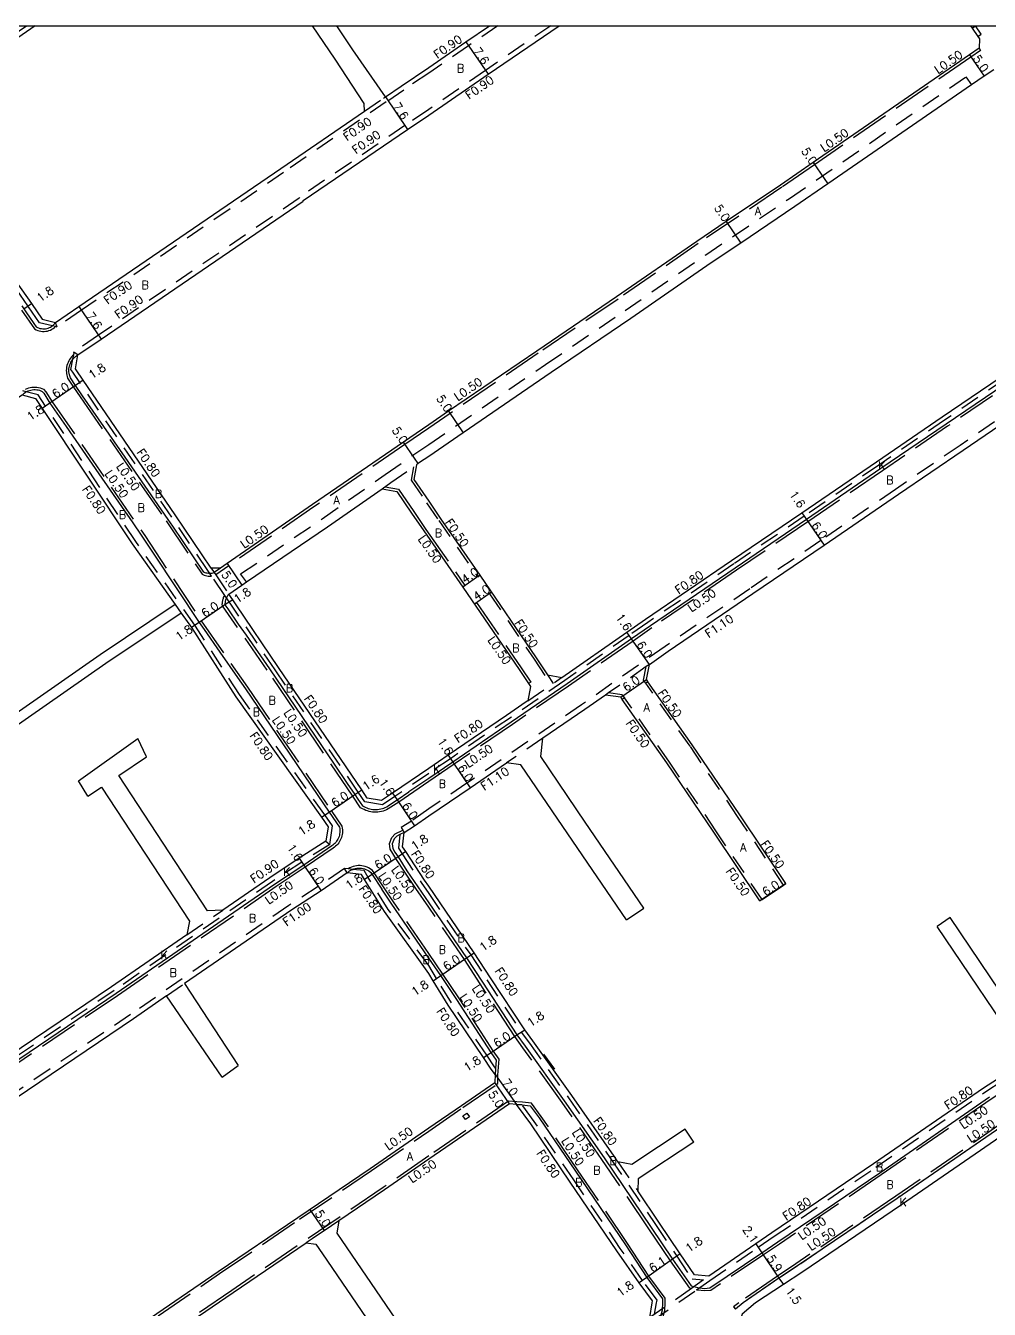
# Model space of a CAD drawing. Header units: metres. Extents: x -9600 to -8800, y -111600 to -110999.
# Drawn here: x -9160.6 to -8974.6, y -111247.6 to -111000 of the extents above; entities that cross this region are included whole.
import ezdxf

# ---------------------------------------------------------------- set-up
doc = ezdxf.new("R2010")
doc.units = ezdxf.units.M
doc.header["$LTSCALE"] = 2.5
doc.linetypes.add('2232000', pattern=[2.5, 1.5, -1])
doc.linetypes.add('22330', pattern=[4, 3, -1])
for name, color, linetype in [('2101000', 177, 'Continuous'), ('2101001', 1, 'Continuous'), ('2102000', 191, 'Continuous'), ('2102001', 191, 'Continuous'), ('2213000', 6, 'Continuous'), ('2227000', 3, 'Continuous'), ('2232000', 4, '2232000'), ('2233000', 62, '22330'), ('2235000', 7, 'Continuous'), ('5107000', 24, '2232000'), ('6165200', 3, 'Continuous'), ('9201100', 215, 'Continuous'), ('9201500', 222, 'Continuous'), ('9202100', 82, 'Continuous'), ('9203500', 155, 'Continuous'), ('999', 7, 'Continuous')]:
    doc.layers.add(name, color=color, linetype=linetype)
doc.styles.add('Dm_Anotation', font='txt.shx', dxfattribs={"bigfont": 'pscdm.shx'})

msp = doc.modelspace()

# ---------------------------------------------------------------- linework, layer by layer
at = {"layer": '2101000'}
for points in [[(-9158.72, -111000), (-9167.8, -111006.27), (-9184.17, -111017.71), (-9182.72, -111019.84), (-9167.61, -111042.14), (-9159.45, -111053.57), (-9157.4, -111056.61), (-9154.77, -111057.23), (-9150.27, -111054.16), (-9111.3, -111027.57), (-9095.19, -111016.52)], [(-8978.25, -111000), (-8977.94, -111000.47), (-8976.86, -111002.06), (-8976.52, -111002.55), (-8976.58, -111004.35), (-8978.46, -111005.64), (-9008.62, -111026.41), (-9014.93, -111030.75), (-9025.39, -111037.8), (-9031.05, -111041.61), (-9046.54, -111052.3), (-9061.94, -111062.77), (-9078.94, -111074.38), (-9082.79, -111077), (-9087.66, -111080.34), (-9105.21, -111092.37), (-9121.66, -111103.74), (-9122.95, -111104.63), (-9124.75, -111104.61), (-9131.7, -111094.36), (-9149.44, -111068.4), (-9150.81, -111066.39), (-9150.96, -111066.16), (-9150.48, -111063.5), (-9145.99, -111060.44), (-9107.02, -111033.85), (-9106.98, -111033.7), (-9086.86, -111020.03), (-9082.79, -111017.25)], [(-9082.79, -111008.04), (-9075.61, -111003.12), (-9071.06, -111000)], [(-9082.79, -111017.25), (-9071.31, -111009.38), (-9057.62, -111000)], [(-9091.13, -111013.74), (-9088.1, -111011.68), (-9082.79, -111008.04)], [(-8973.77, -111008.49), (-8975.62, -111009.76), (-8978.05, -111011.44), (-9005.79, -111030.53), (-9012.13, -111034.9), (-9022.59, -111041.95), (-9028.27, -111045.77), (-9043.78, -111056.47), (-9059.15, -111066.91), (-9076.12, -111078.5), (-9082.79, -111083.06), (-9084.56, -111084.27), (-9084.85, -111084.47)], [(-9057.11, -111125.71), (-9044.56, -111116.96), (-9040.95, -111114.44), (-9024.35, -111103.14), (-9010.79, -111093.94), (-8996.41, -111084.1), (-8983.73, -111075.45), (-8966.92, -111064.04)], [(-9013.89, -111165.46), (-9022.78, -111152.23), (-9031.93, -111138.7), (-9040.49, -111126.54), (-9040.78, -111126.13), (-9040.21, -111123.19), (-9036.55, -111120.64), (-9020.23, -111109.52), (-9006.5, -111100.21), (-8992.12, -111090.37), (-8979.64, -111081.85), (-8962.65, -111070.32)], [(-9211.54, -111165.21), (-9214.28, -111164.65), (-9232.38, -111138.23), (-9240.29, -111126.53), (-9239.82, -111124.8), (-9237.69, -111123.34), (-9220.04, -111111.36), (-9218.41, -111110.25), (-9199.76, -111097.27), (-9190.08, -111090.54), (-9163.96, -111072.92), (-9161.25, -111071.23), (-9158.64, -111071.92), (-9157.37, -111073.81), (-9139.98, -111099.92), (-9131.7, -111111.65)], [(-9084.85, -111084.47), (-9085.15, -111084.69), (-9085.67, -111087.54), (-9082.79, -111091.73), (-9080.44, -111095.15), (-9072.91, -111106.01), (-9062.03, -111121.91), (-9059.86, -111125.18), (-9057.11, -111125.71)], [(-9063.96, -111130.4), (-9067.8, -111133.02), (-9079.05, -111140.71), (-9082.79, -111143.24), (-9089.76, -111148.01), (-9091.87, -111149.46), (-9094.63, -111148.99), (-9095.71, -111147.4), (-9111.75, -111123.79), (-9119.95, -111111.69), (-9120.61, -111110.71), (-9121.35, -111109.63), (-9118.84, -111107.88), (-9117.97, -111107.28), (-9102.29, -111096.67), (-9091.79, -111089.33)], [(-9091.79, -111089.33), (-9088.94, -111089.84), (-9086.08, -111094), (-9083.73, -111097.42), (-9076.21, -111108.28), (-9065.34, -111124.15), (-9063.15, -111127.46), (-9063.68, -111130.21), (-9063.96, -111130.4)], [(-9130.55, -111113.28), (-9128.56, -111116.1), (-9119.97, -111129.44), (-9103.49, -111152.68), (-9102.21, -111154.52), (-9102.61, -111157.29), (-9107.77, -111160.55), (-9113.42, -111164.32), (-9122.54, -111170.59)], [(-9018.87, -111168.81), (-9027.78, -111155.55), (-9036.84, -111142.15), (-9045.44, -111129.93), (-9045.73, -111129.52), (-9048.7, -111129.12), (-9052.68, -111131.9), (-9060.74, -111137.4)], [(-9046.28, -111219.12), (-9047.03, -111218.03), (-9055.15, -111206.33), (-9062.72, -111195.79), (-9064.27, -111193.65), (-9070.87, -111183.61), (-9074.01, -111178.8), (-9082.79, -111165.96), (-9083.59, -111164.77), (-9087.22, -111159.29), (-9087.82, -111158.39), (-9087.52, -111155.61), (-9085.5, -111154.31), (-9082.79, -111152.41), (-9074.8, -111147.01), (-9067.76, -111142.2)], [(-9179.62, -111278.54), (-9153.73, -111261.04), (-9150.3, -111258.68), (-9135.27, -111248.39), (-9123.42, -111240.26), (-9108.05, -111229.84), (-9094.11, -111220.38), (-9082.79, -111212.57), (-9076.46, -111208.23), (-9070.04, -111203.83), (-9069.95, -111203.76), (-9069.93, -111202.36), (-9070.73, -111201.25), (-9072.24, -111199.01), (-9079.05, -111188.88), (-9081.95, -111184.19), (-9082.79, -111182.8), (-9091.3, -111170.87), (-9095.15, -111164.7), (-9095.74, -111163.71), (-9098.52, -111163.4), (-9103.56, -111166.88), (-9109.21, -111170.52), (-9129.88, -111184.74)], [(-9129.47, -111175.35), (-9144.01, -111185.36), (-9166.43, -111200.51), (-9177.2, -111207.75), (-9180.83, -111210.19), (-9183.56, -111209.56), (-9203.45, -111179.98), (-9209.33, -111171.66), (-9209.33, -111168.96), (-9210.89, -111166.31)], [(-9133.36, -111187.13), (-9139.75, -111191.52), (-9162.36, -111206.82)], [(-8967.35, -111199.34), (-8972.15, -111202.58), (-8975.76, -111204.9), (-8996.96, -111219.51), (-9016.55, -111232.83), (-9019.66, -111234.92), (-9028.74, -111241.19), (-9031.53, -111240.95), (-9034.25, -111236.88), (-9038.37, -111230.75), (-9042.46, -111224.74)], [(-9039.67, -111246.31), (-9039.59, -111245.96), (-9042.18, -111242.47), (-9046.48, -111236.26), (-9055.46, -111223.06), (-9063.1, -111211.8), (-9065.82, -111208.04), (-9067.22, -111207.96), (-9082.79, -111218.6), (-9091.3, -111224.51), (-9100.11, -111230.49)], [(-8936.96, -111246.31), (-8940.85, -111241.11), (-8947.88, -111230.65), (-8949.52, -111228.2), (-8951.7, -111224.96), (-8954.29, -111221.12), (-8961.22, -111211.46), (-8962.27, -111209.97), (-8965.09, -111209.28), (-8966.87, -111210.48), (-8970.35, -111212.83), (-8991.56, -111227.44), (-9010.82, -111240.45), (-9014.35, -111242.79), (-9019.71, -111246.31)], [(-9082.79, -111278.24), (-9093.17, -111285.24), (-9098.75, -111289.11), (-9122.74, -111305.74), (-9129.27, -111310.2), (-9150.34, -111324.57), (-9177.21, -111342.93), (-9198.98, -111357.9), (-9201.82, -111359.84), (-9204.58, -111359.37), (-9205.9, -111357.36), (-9215.03, -111344.26), (-9229.62, -111322.72), (-9231.11, -111320.51), (-9230.33, -111318.67), (-9215.57, -111308.09), (-9213.43, -111307.04), (-9209.9, -111305.04), (-9176.81, -111282.68), (-9150.89, -111265.15), (-9147.47, -111262.81), (-9132.45, -111252.52), (-9120.51, -111244.34), (-9106.41, -111234.77)], [(-9040.1, -111249.16), (-9039.67, -111246.31)], [(-9019.71, -111246.31), (-9022.32, -111248.51), (-9023.18, -111251.18)]]:
    msp.add_lwpolyline(points, dxfattribs=at)
at = {"layer": '2101001'}
msp.add_lwpolyline([(-9018.87, -111168.81), (-9018.46, -111168.53), (-9014.31, -111165.74), (-9013.89, -111165.46)], dxfattribs=at)
at = {"layer": '2102000'}
for points in [[(-9095.19, -111016.52), (-9095.23, -111015.04), (-9100.86, -111006.46), (-9105.2, -111000)], [(-9091.13, -111013.74), (-9097.4, -111004.63), (-9100.51, -111000)], [(-9131.7, -111111.65), (-9146.16, -111121.34), (-9169.27, -111137.4), (-9194.98, -111155.1), (-9198.26, -111155.65), (-9211.54, -111165.21)], [(-9130.55, -111113.28), (-9145.06, -111123.01), (-9168.17, -111139.07), (-9194.44, -111156.82), (-9197.67, -111157.21), (-9210.89, -111166.31)], [(-9150.34, -111145.63), (-9138.88, -111137.45)], [(-9041.29, -111170.2), (-9052.61, -111153.63), (-9061.17, -111140.97), (-9060.74, -111137.4)], [(-9122.54, -111170.59), (-9125.49, -111170.71), (-9142.59, -111144.62), (-9137.24, -111141.04)], [(-9044.6, -111172.46), (-9055.94, -111155.85), (-9065.04, -111142.54), (-9067.76, -111142.2)], [(-9148.56, -111148.62), (-9145.91, -111146.85), (-9128.95, -111172.73), (-9129.47, -111175.35)], [(-8964.87, -111197.66), (-8982.18, -111172.03)], [(-8967.35, -111199.34), (-8984.67, -111173.71)], [(-9129.88, -111184.74), (-9119.56, -111200.55)], [(-9122.62, -111202.77), (-9133.36, -111187.13)], [(-9033.27, -111212.82), (-9043.58, -111219.64), (-9046.28, -111219.12)], [(-9031.62, -111215.32), (-9042.36, -111222.43), (-9042.46, -111224.74)], [(-9100.11, -111230.49), (-9100.54, -111232.88), (-9099.57, -111234.3), (-9090.18, -111248.06), (-9086.58, -111253.34), (-9082.79, -111258.88)], [(-9106.41, -111234.77), (-9104.54, -111235.01), (-9103.29, -111236.84), (-9093.9, -111250.6), (-9090.29, -111255.88), (-9082.79, -111266.84)]]:
    msp.add_lwpolyline(points, dxfattribs=at)
at = {"layer": '2102001'}
for points in [[(-9137.24, -111141.04), (-9138.88, -111137.45)], [(-9148.56, -111148.62), (-9150.34, -111145.63)], [(-9044.6, -111172.46), (-9041.29, -111170.2)], [(-8982.18, -111172.03), (-8984.67, -111173.71)], [(-9122.62, -111202.77), (-9119.56, -111200.55)], [(-9031.62, -111215.32), (-9033.27, -111212.82)]]:
    msp.add_lwpolyline(points, dxfattribs=at)
at = {"layer": '2213000'}
for points in [[(-8946.22, -111047), (-8945.51, -111048.11), (-8945.34, -111048.5), (-8945.15, -111049), (-8945.07, -111049.71), (-8945.06, -111050.34), (-8945.19, -111050.81), (-8947.74, -111052.69), (-8965.99, -111065.33), (-8982.96, -111076.86), (-8995.53, -111085.43), (-9009.89, -111095.26), (-9023.68, -111104.61), (-9040, -111115.73), (-9043.64, -111118.27), (-9056.08, -111126.95), (-9066.89, -111134.34), (-9078.16, -111142.04), (-9082.79, -111145.17), (-9086.62, -111147.76)], [(-9161.31, -111054.05), (-9160.93, -111054.59), (-9160.53, -111055.16)], [(-9158.97, -111057.42), (-9158.52, -111058.06), (-9158.29, -111058.19), (-9158.05, -111058.3), (-9157.79, -111058.38), (-9157.53, -111058.43), (-9157.27, -111058.46), (-9157, -111058.47), (-9156.74, -111058.45), (-9156.48, -111058.4), (-9156.22, -111058.33), (-9155.97, -111058.24), (-9155.73, -111058.12), (-9155.51, -111057.98), (-9155.4, -111057.9), (-9155.3, -111057.82), (-9155.1, -111057.64), (-9154.93, -111057.44), (-9154.77, -111057.23)], [(-9151.92, -111067.95), (-9152.12, -111067.31), (-9152.17, -111067.04), (-9152.2, -111066.76), (-9152.21, -111066.48), (-9152.2, -111066.21), (-9152.16, -111065.93), (-9152.1, -111065.66), (-9152.02, -111065.4), (-9151.93, -111065.14), (-9151.81, -111064.89), (-9151.67, -111064.65), (-9151.51, -111064.42), (-9151.45, -111064.35), (-9151.33, -111064.21), (-9151.14, -111064.01), (-9150.94, -111063.82), (-9150.72, -111063.65), (-9150.48, -111063.5)], [(-9161.25, -111071.23), (-9161.04, -111071.04), (-9160.82, -111070.86), (-9160.59, -111070.7), (-9160.44, -111070.62), (-9160.34, -111070.57), (-9160.09, -111070.45), (-9159.82, -111070.35), (-9159.55, -111070.28), (-9159.27, -111070.23), (-9158.99, -111070.2), (-9158.71, -111070.2), (-9158.43, -111070.22), (-9158.15, -111070.26), (-9157.87, -111070.33), (-9157.6, -111070.42), (-9157.34, -111070.53), (-9157.08, -111070.88), (-9155.88, -111072.8), (-9152.76, -111077.3)], [(-9141.36, -111083.24), (-9149.59, -111071.37)], [(-9146.42, -111086.46), (-9139.9, -111095.86)], [(-9122.95, -111104.63), (-9124.16, -111105.48), (-9124.41, -111105.6), (-9124.63, -111105.65), (-9124.85, -111105.67), (-9125, -111105.67), (-9125.07, -111105.67), (-9125.29, -111105.66), (-9125.51, -111105.62), (-9125.73, -111105.57), (-9125.94, -111105.5), (-9126.15, -111105.4), (-9132.15, -111096.55)], [(-9138.26, -111098.24), (-9137.99, -111098.63), (-9135.81, -111101.91)], [(-9121.35, -111109.63), (-9121.44, -111109.73), (-9121.53, -111109.85), (-9121.61, -111109.96), (-9121.69, -111110.08), (-9121.76, -111110.21), (-9121.83, -111110.33), (-9121.88, -111110.47), (-9121.94, -111110.6), (-9121.98, -111110.73), (-9122.02, -111110.87), (-9122.05, -111111.01), (-9122.07, -111111.15), (-9122.09, -111111.29), (-9122.1, -111111.44), (-9122.11, -111111.58), (-9122.1, -111111.72), (-9121.57, -111112.49)], [(-9126.11, -111116.46), (-9123.09, -111120.8)], [(-9119.53, -111115.41), (-9118.02, -111117.58)], [(-9119.67, -111125.7), (-9118.16, -111127.87), (-9110.94, -111138.51)], [(-9101.04, -111142.4), (-9098.49, -111146.15)], [(-9104.19, -111148.45), (-9102, -111151.67), (-9100, -111154.6), (-9099.96, -111154.86), (-9099.93, -111155.12), (-9099.92, -111155.38), (-9099.93, -111155.63), (-9099.97, -111155.89), (-9100.02, -111156.15), (-9100.09, -111156.39), (-9100.18, -111156.64), (-9100.29, -111156.87), (-9100.42, -111157.1), (-9100.56, -111157.31), (-9100.72, -111157.52), (-9100.89, -111157.71), (-9101.08, -111157.89), (-9101.29, -111158.05), (-9101.5, -111158.19), (-9106.88, -111161.88), (-9112.52, -111165.64), (-9143.11, -111186.68), (-9165.54, -111201.84)], [(-9096.43, -111149.19), (-9095.57, -111150.45), (-9095.31, -111150.61), (-9095.03, -111150.75), (-9094.75, -111150.87), (-9094.46, -111150.97), (-9094.16, -111151.05), (-9093.86, -111151.12), (-9093.56, -111151.16), (-9093.25, -111151.18), (-9092.94, -111151.18), (-9092.64, -111151.17), (-9092.33, -111151.13), (-9092.03, -111151.07), (-9091.73, -111150.99), (-9091.44, -111150.89), (-9091.16, -111150.77), (-9090.88, -111150.64), (-9090.55, -111150.41)], [(-9087.52, -111155.61), (-9088.37, -111156.02), (-9088.93, -111156.29), (-9089.44, -111156.83), (-9089.82, -111157.79), (-9089.72, -111158.72), (-9089.29, -111159.43)], [(-9098.52, -111163.4), (-9098.29, -111163.21), (-9098.05, -111163.03), (-9097.79, -111162.88), (-9097.52, -111162.75), (-9097.44, -111162.72), (-9097.24, -111162.64), (-9096.95, -111162.56), (-9096.65, -111162.51), (-9096.35, -111162.48), (-9096.05, -111162.48), (-9095.75, -111162.51), (-9095.46, -111162.56), (-9095.17, -111162.64), (-9094.89, -111162.74), (-9094.62, -111162.87), (-9094.36, -111163.02), (-9093.97, -111163.33), (-9093.67, -111163.68)], [(-9086.98, -111162.99), (-9084.86, -111166.1), (-9082.79, -111169.15), (-9075.5, -111179.81), (-9072.43, -111184.5), (-9065.76, -111194.66), (-9064.19, -111196.83), (-9056.62, -111207.37), (-9048.96, -111218.38), (-9039.86, -111231.76), (-9035.72, -111237.92), (-9032.12, -111243.04), (-9030.84, -111243.38), (-9029.55, -111243.53), (-9028.55, -111243.42), (-9018.49, -111236.66), (-9015.39, -111234.57), (-8995.74, -111221.22), (-8974.56, -111206.62)], [(-9069.93, -111202.36), (-9069.83, -111201.13), (-9069.71, -111199.49), (-9070.74, -111198.01), (-9077.37, -111187.79), (-9080.46, -111183.18), (-9082.79, -111179.83), (-9090, -111169.23), (-9091.82, -111166.56)], [(-9065.82, -111208.04), (-9064.76, -111208.15), (-9063.2, -111208.31), (-9061.46, -111210.65), (-9054.47, -111220.95), (-9044.82, -111235.14), (-9040.71, -111241.43), (-9037.66, -111245.57), (-9037.68, -111246.31), (-9037.72, -111247.74), (-9038.15, -111249.19), (-9038.91, -111250.38), (-9044.72, -111254.42), (-9062.25, -111266.6), (-9080.22, -111279.01), (-9082.79, -111280.79), (-9084.87, -111282.19)], [(-8962.27, -111209.97), (-8963.33, -111209.04), (-8963.89, -111208.63), (-8964.46, -111208.21), (-8965.06, -111207.88), (-8965.56, -111207.78), (-8966.15, -111208.19), (-8967.71, -111209.24), (-8971.2, -111211.59), (-8992.37, -111226.18), (-9011.65, -111239.21), (-9015.2, -111241.56), (-9022.09, -111246.31), (-9023.6, -111247.57)]]:
    msp.add_lwpolyline(points, dxfattribs=at)
at = {"layer": '2227000'}
for points in [[(-9160.53, -111055.16), (-9158.97, -111057.42)], [(-9149.59, -111071.37), (-9150.93, -111069.41), (-9151.92, -111067.95)], [(-9152.76, -111077.3), (-9146.42, -111086.46)], [(-9132.15, -111096.55), (-9133.05, -111095.23), (-9141.36, -111083.24)], [(-9139.9, -111095.86), (-9138.26, -111098.24)], [(-9135.81, -111101.91), (-9127.07, -111115.09), (-9126.11, -111116.46)], [(-9121.57, -111112.49), (-9119.53, -111115.41)], [(-9118.02, -111117.58), (-9113.52, -111124.02), (-9101.04, -111142.4)], [(-9123.09, -111120.8), (-9119.67, -111125.7)], [(-9110.94, -111138.51), (-9104.19, -111148.45)], [(-9098.49, -111146.15), (-9097.04, -111148.29), (-9096.43, -111149.19)], [(-9090.55, -111150.41), (-9088.86, -111149.34), (-9086.62, -111147.76)], [(-9089.29, -111159.43), (-9088.71, -111160.3), (-9086.98, -111162.99)], [(-9093.67, -111163.68), (-9091.82, -111166.56)]]:
    msp.add_lwpolyline(points, dxfattribs=at)
at = {"layer": '2232000'}
for points in [[(-9082.79, -111009.13), (-9087.6, -111012.42), (-9090.98, -111014.72), (-9110.79, -111028.31), (-9149.77, -111054.9), (-9154.48, -111058.12), (-9154.8, -111058.04), (-9155.4, -111057.9), (-9157.89, -111057.32), (-9160.11, -111054.02), (-9168.27, -111042.59), (-9183.39, -111020.29), (-9184.61, -111018.48), (-9184.58, -111018.4), (-9184.52, -111018.25), (-9184.44, -111018.11), (-9184.36, -111017.97), (-9184.27, -111017.83), (-9184.17, -111017.71), (-9184.47, -111017.28), (-9184.71, -111016.93), (-9168.34, -111005.49), (-9160.39, -111000)], [(-9069.47, -111000), (-9075.1, -111003.86), (-9082.79, -111009.13)], [(-9059.21, -111000), (-9071.82, -111008.64), (-9082.79, -111016.16)], [(-8976.86, -111002.06), (-8976.2, -111001.61), (-8977.29, -111000)], [(-9095.19, -111016.52), (-9091.49, -111013.98), (-9091.13, -111013.74)], [(-9082.79, -111016.16), (-9087.37, -111019.28), (-9107.74, -111033.14), (-9107.79, -111033.28), (-9146.5, -111059.7), (-9151.3, -111062.97)], [(-9154.48, -111058.12), (-9154.77, -111057.23)], [(-8966.47, -111064.7), (-8983.28, -111076.11), (-8995.96, -111084.76), (-9010.34, -111094.6), (-9023.9, -111103.8), (-9040.5, -111115.1), (-9044.1, -111117.61), (-9056.52, -111126.28), (-9078.6, -111141.38), (-9082.79, -111144.21), (-9089.31, -111148.67), (-9091.68, -111150.3), (-9095.1, -111149.72), (-9096.37, -111147.85), (-9112.41, -111124.24), (-9120.61, -111112.14), (-9121.83, -111110.33), (-9122.01, -111110.08), (-9122.15, -111109.88), (-9124.67, -111106.15), (-9125, -111105.67), (-9125.41, -111105.06), (-9132.37, -111094.81), (-9150.1, -111068.85), (-9151.47, -111066.84), (-9151.81, -111066.34), (-9151.45, -111064.35), (-9151.29, -111063.47), (-9151.21, -111063.03)], [(-9150.48, -111063.5), (-9151.21, -111063.03), (-9151.3, -111062.97)], [(-9101.89, -111157.9), (-9101.38, -111154.32), (-9102.83, -111152.22), (-9119.3, -111128.99), (-9127.9, -111115.65), (-9139.32, -111099.47), (-9156.7, -111073.37), (-9158.14, -111071.23), (-9160.44, -111070.62), (-9161.1, -111070.44)], [(-8963.27, -111069.41), (-8980.25, -111080.94), (-8992.74, -111089.46), (-9007.12, -111099.3), (-9020.84, -111108.61), (-9037.18, -111119.73), (-9053.31, -111130.99), (-9075.41, -111146.1), (-9082.79, -111151.07), (-9086.12, -111153.4), (-9088.09, -111154.67), (-9087.79, -111155.19), (-9087.52, -111155.61), (-9088.37, -111156.02), (-9088.64, -111158.6), (-9087.89, -111159.73), (-9084.26, -111165.22), (-9082.79, -111167.38), (-9074.68, -111179.23), (-9071.54, -111184.04), (-9064.93, -111194.11), (-9063.36, -111196.26), (-9055.8, -111206.8), (-9047.69, -111218.48), (-9039.04, -111231.2), (-9034.91, -111237.33), (-9031.97, -111241.72), (-9029.74, -111241.91)], [(-9085.73, -111085.09), (-9086.2, -111087.65), (-9083.2, -111092.02), (-9080.85, -111095.44), (-9073.33, -111106.29), (-9072.91, -111106.01)], [(-9124.75, -111104.61), (-9124.16, -111105.48), (-9123.88, -111105.89), (-9121.35, -111109.63)], [(-9070.67, -111109.28), (-9071.08, -111109.57), (-9062.44, -111122.19), (-9059.17, -111127.12)], [(-9131.7, -111111.65), (-9130.55, -111113.28)], [(-9040.21, -111123.19), (-9040.8, -111123.6), (-9048.1, -111128.7), (-9048.7, -111129.12)], [(-9041.19, -111126.42), (-9041.31, -111126.25), (-9040.8, -111123.6)], [(-9063.68, -111130.21), (-9057.14, -111125.74)], [(-9059.86, -111125.18), (-9058.75, -111126.84)], [(-9013.89, -111165.46), (-9014.31, -111165.74), (-9023.19, -111152.51), (-9032.35, -111138.98), (-9040.9, -111126.83)], [(-9045.32, -111129.23), (-9045.45, -111129.05), (-9048.1, -111128.7)], [(-9018.87, -111168.81), (-9018.46, -111168.53), (-9027.36, -111155.27), (-9036.43, -111141.87), (-9045.03, -111129.64)], [(-9060.74, -111137.4), (-9067.76, -111142.2)], [(-9102.61, -111157.29), (-9101.89, -111157.9), (-9107.27, -111161.3), (-9112.91, -111165.06), (-9143.5, -111186.1), (-9165.93, -111201.26), (-9176.7, -111208.5), (-9180.11, -111210.79), (-9186.89, -111215.35), (-9187.32, -111215.65)], [(-9069.93, -111202.36), (-9069.83, -111201.13), (-9070.08, -111200.79), (-9071.57, -111198.56), (-9078.38, -111188.45), (-9081.27, -111183.78), (-9082.79, -111181.25), (-9090.63, -111170.43), (-9094.47, -111164.28), (-9095.25, -111162.96), (-9097.44, -111162.72), (-9098.33, -111162.62), (-9099.03, -111162.54), (-9104.11, -111166.05), (-9109.77, -111169.69), (-9140.31, -111190.7), (-9162.93, -111205.99)], [(-9098.52, -111163.4), (-9099.03, -111162.54)], [(-9129.47, -111175.35), (-9122.54, -111170.59)], [(-9133.36, -111187.13), (-9129.88, -111184.74)], [(-9028.52, -111242.01), (-9019.22, -111235.58), (-9016.1, -111233.49), (-8996.51, -111220.17), (-8975.31, -111205.56), (-8971.71, -111203.25)], [(-9039.19, -111248.52), (-9038.85, -111246.31), (-9038.73, -111245.78), (-9041.53, -111242.01), (-9045.82, -111235.81), (-9054.79, -111222.61), (-9062.45, -111211.34), (-9064.76, -111208.15), (-9065.82, -111208.04)], [(-9046.28, -111219.12), (-9042.46, -111224.74)], [(-9029.74, -111241.91), (-9032.11, -111243.56), (-9040.1, -111249.16)], [(-9039.64, -111249.81), (-9031.12, -111243.83), (-9028.52, -111242.01)]]:
    msp.add_lwpolyline(points, dxfattribs=at)
at = {"layer": '2232000', "flags": 128}
msp.add_lwpolyline([(-9057.14, -111125.74), (-9057.11, -111125.71)], dxfattribs=at)
at = {"layer": '2233000'}
for points in [[(-8976.58, -111004.35), (-8976.3, -111004.76), (-8978.18, -111006.06), (-9008.34, -111026.82), (-9014.65, -111031.17), (-9030.77, -111042.03), (-9046.26, -111052.72), (-9061.66, -111063.18), (-9078.66, -111074.79), (-9082.79, -111077.61), (-9087.38, -111080.75), (-9104.92, -111092.78), (-9121.37, -111104.15), (-9123.88, -111105.89)], [(-9161.34, -111054.88), (-9158.87, -111058.45), (-9158.51, -111058.64), (-9158.22, -111058.76), (-9157.92, -111058.86), (-9157.62, -111058.93), (-9157.3, -111058.96), (-9156.99, -111058.97), (-9156.68, -111058.95), (-9156.37, -111058.89), (-9156.07, -111058.81), (-9155.77, -111058.7), (-9155.49, -111058.56), (-9155.23, -111058.39), (-9154.98, -111058.2), (-9154.8, -111058.04)], [(-9151.29, -111063.47), (-9151.49, -111063.65), (-9151.71, -111063.87), (-9151.91, -111064.12), (-9152.09, -111064.38), (-9152.25, -111064.65), (-9152.38, -111064.94), (-9152.5, -111065.24), (-9152.59, -111065.54), (-9152.65, -111065.85), (-9152.69, -111066.16), (-9152.71, -111066.48), (-9152.7, -111066.8), (-9152.67, -111067.11), (-9152.5, -111068), (-9151.34, -111069.69), (-9150.04, -111071.6), (-9133.46, -111095.51), (-9126.48, -111105.8), (-9126.13, -111105.96), (-9125.87, -111106.05), (-9125.61, -111106.11), (-9125.35, -111106.16), (-9125.08, -111106.17), (-9124.82, -111106.17), (-9124.67, -111106.15)], [(-8965.7, -111065.75), (-8982.68, -111077.27), (-8995.25, -111085.85), (-9009.61, -111095.68), (-9023.4, -111105.03), (-9039.72, -111116.14), (-9043.35, -111118.68), (-9055.8, -111127.36), (-9066.6, -111134.75), (-9077.87, -111142.45), (-9082.79, -111145.77), (-9088.56, -111149.74), (-9090.63, -111151.07), (-9090.95, -111151.23), (-9091.27, -111151.36), (-9091.59, -111151.47), (-9091.92, -111151.56), (-9092.25, -111151.62), (-9092.59, -111151.66), (-9092.93, -111151.68), (-9093.27, -111151.68), (-9093.61, -111151.66), (-9093.95, -111151.61), (-9094.28, -111151.54), (-9094.61, -111151.45), (-9094.93, -111151.34), (-9095.24, -111151.2), (-9095.55, -111151.05), (-9095.92, -111150.82), (-9097.45, -111148.58), (-9113.93, -111124.3), (-9122.6, -111111.88), (-9122.61, -111111.58), (-9122.6, -111111.41), (-9122.59, -111111.24), (-9122.57, -111111.08), (-9122.54, -111110.91), (-9122.5, -111110.75), (-9122.46, -111110.59), (-9122.41, -111110.43), (-9122.35, -111110.27), (-9122.28, -111110.12), (-9122.2, -111109.97), (-9122.15, -111109.88)], [(-9160.57, -111070.12), (-9160.28, -111069.99), (-9159.97, -111069.88), (-9159.66, -111069.79), (-9159.34, -111069.73), (-9159.02, -111069.7), (-9158.69, -111069.7), (-9158.37, -111069.72), (-9158.05, -111069.77), (-9157.73, -111069.85), (-9157.43, -111069.95), (-9157.13, -111070.08), (-9156.67, -111070.6), (-9155.43, -111072.56), (-9137.58, -111098.35), (-9126.66, -111114.81), (-9117.75, -111127.59), (-9101.59, -111151.38), (-9099.53, -111154.41), (-9099.46, -111154.79), (-9099.43, -111155.08), (-9099.42, -111155.38), (-9099.44, -111155.68), (-9099.47, -111155.97), (-9099.53, -111156.26), (-9099.62, -111156.55), (-9099.72, -111156.83), (-9099.84, -111157.1), (-9099.99, -111157.36), (-9100.15, -111157.61), (-9100.34, -111157.84), (-9100.54, -111158.06), (-9100.75, -111158.26), (-9100.99, -111158.45), (-9101.22, -111158.61), (-9106.62, -111162.31), (-9112.24, -111166.05), (-9142.83, -111187.09), (-9165.26, -111202.26)], [(-9091.21, -111088.92), (-9088.64, -111089.39), (-9085.67, -111093.72), (-9083.32, -111097.14), (-9075.8, -111107.99), (-9076.21, -111108.28)], [(-9073.97, -111111.54), (-9073.56, -111111.26), (-9064.93, -111123.87), (-9063.1, -111126.63), (-9063.51, -111126.9)], [(-8881, -111141.24), (-8880.87, -111141.5), (-8880.79, -111142.14), (-8880.8, -111142.75), (-8881.04, -111143.45), (-8885.19, -111146.28), (-8889.27, -111149.06), (-8905.15, -111159.98), (-8922.42, -111171.67), (-8937.42, -111181.94), (-8958.58, -111196.56), (-8970.71, -111204.75), (-8974.28, -111207.04), (-8995.46, -111221.63), (-9015.11, -111234.99), (-9018.21, -111237.08), (-9028.38, -111243.91), (-9029.55, -111244.03), (-9030.94, -111243.88), (-9031.12, -111243.83)], [(-9032.11, -111243.56), (-9032.42, -111243.48), (-9036.13, -111238.2), (-9040.28, -111232.04), (-9049.37, -111218.67), (-9057.03, -111207.66), (-9064.6, -111197.12), (-9066.18, -111194.94), (-9072.85, -111184.78), (-9075.91, -111180.09), (-9082.79, -111170.04), (-9085.28, -111166.38), (-9087.4, -111163.26), (-9089.11, -111160.6), (-9089.72, -111159.67), (-9090.21, -111158.85), (-9090.33, -111157.73), (-9089.87, -111156.55), (-9089.23, -111155.88), (-9087.79, -111155.19)], [(-9134.99, -111248.8), (-9123.13, -111240.68), (-9107.71, -111230.21), (-9093.83, -111220.79), (-9082.79, -111213.18), (-9076.18, -111208.64), (-9069.76, -111204.24), (-9069.45, -111204.03), (-9069.43, -111202.4), (-9069.2, -111199.34), (-9070.33, -111197.73), (-9076.96, -111187.51), (-9080.05, -111182.9), (-9082.79, -111178.95), (-9089.58, -111168.95), (-9091.4, -111166.29), (-9093.29, -111163.36), (-9093.62, -111162.96), (-9094.08, -111162.6), (-9094.38, -111162.43), (-9094.69, -111162.28), (-9095.02, -111162.16), (-9095.35, -111162.07), (-9095.69, -111162.01), (-9096.03, -111161.98), (-9096.38, -111161.98), (-9096.72, -111162.01), (-9097.06, -111162.08), (-9097.39, -111162.17), (-9097.71, -111162.29), (-9098.03, -111162.44), (-9098.32, -111162.61), (-9098.33, -111162.62)], [(-9037.18, -111246.31), (-9037.16, -111245.41), (-9040.3, -111241.15), (-9044.41, -111234.86), (-9054.06, -111220.67), (-9061.06, -111210.36), (-9062.93, -111207.84), (-9064.7, -111207.65), (-9065.77, -111207.54), (-9067.36, -111207.45), (-9082.79, -111217.99), (-9091.59, -111224.1), (-9120.8, -111243.92), (-9132.73, -111252.1), (-9147.75, -111262.4), (-9151.17, -111264.74), (-9177.09, -111282.27), (-9210.16, -111304.61), (-9213.67, -111306.6), (-9215.83, -111307.66), (-9230.74, -111318.35), (-9231.82, -111320.9)], [(-8965.56, -111207.78), (-8965.84, -111207.37), (-8971.48, -111211.18), (-8992.65, -111225.77), (-9011.93, -111238.79), (-9015.48, -111241.15), (-9022.97, -111246.31)], [(-9100.11, -111230.49), (-9101.52, -111231.45), (-9105.25, -111233.97), (-9106.41, -111234.77)], [(-9082.79, -111281.39), (-9079.93, -111279.42), (-9061.96, -111267.01), (-9044.43, -111254.83), (-9038.54, -111250.74), (-9037.69, -111249.4), (-9037.23, -111247.82), (-9037.18, -111246.31)], [(-9022.97, -111246.31), (-9023.99, -111247.09), (-9023.6, -111247.57)]]:
    msp.add_lwpolyline(points, dxfattribs=at)
at = {"layer": '2235000'}
for points in [[(-9041.19, -111126.42), (-9040.78, -111126.13), (-9040.49, -111126.54), (-9040.9, -111126.83)], [(-9045.73, -111129.52), (-9045.32, -111129.23), (-9045.03, -111129.64), (-9045.44, -111129.93)], [(-9076.19, -111210.23), (-9075.45, -111209.72), (-9074.94, -111210.46), (-9075.68, -111210.97)]]:
    msp.add_lwpolyline(points, close=True, dxfattribs=at)
at = {"layer": '5107000'}
for points in [[(-9117.97, -111107.28), (-9119.08, -111105.74), (-9103.35, -111095.1), (-9091.17, -111086.57), (-9085.93, -111082.91), (-9085.64, -111082.71), (-9082.79, -111080.76), (-9060.22, -111065.34), (-9044.86, -111054.91), (-9029.34, -111044.2), (-9013.2, -111033.33), (-8979.13, -111009.87), (-8978.05, -111011.44)], [(-9090.08, -111088.13), (-9085.15, -111084.69)], [(-9091.79, -111089.33), (-9090.08, -111088.13)], [(-8870.76, -111143.03), (-8877.91, -111147.97), (-8882.1, -111150.83), (-8886.15, -111153.59), (-8902.08, -111164.55), (-8919.35, -111176.23), (-8934.5, -111186.6), (-8955.56, -111201.03), (-8956.86, -111201.92), (-8958.57, -111203.07), (-8965.56, -111207.78), (-8966.15, -111208.19), (-8967.71, -111209.24), (-8971.2, -111211.59), (-8992.37, -111226.18), (-9011.65, -111239.21), (-9015.2, -111241.56), (-9022.09, -111246.31), (-9023.6, -111247.57)]]:
    msp.add_lwpolyline(points, dxfattribs=at)
at = {"layer": '6165200'}
msp.add_lwpolyline([(-9060.63, -111198.37), (-9058.5, -111201.27)], dxfattribs=at)
at = {"layer": '9201100'}
for points in [[(-8977.94, -111000.47), (-8977.25, -111000)], [(-9075.61, -111003.12), (-9071.31, -111009.38)], [(-8978.46, -111005.64), (-8975.62, -111009.76)], [(-9091.13, -111013.74), (-9086.86, -111020.03)], [(-9008.62, -111026.41), (-9005.79, -111030.53)], [(-9025.39, -111037.8), (-9022.59, -111041.95)], [(-9160.93, -111054.59), (-9159.45, -111053.57)], [(-9150.27, -111054.16), (-9145.99, -111060.44)], [(-9150.93, -111069.41), (-9155.88, -111072.8)], [(-9149.44, -111068.4), (-9150.93, -111069.41)], [(-9155.88, -111072.8), (-9157.37, -111073.81)], [(-9078.94, -111074.38), (-9076.12, -111078.5)], [(-9084.85, -111084.47), (-9087.66, -111080.34)], [(-9010.79, -111093.94), (-9009.89, -111095.26)], [(-9009.89, -111095.26), (-9006.5, -111100.21)], [(-9121.66, -111103.74), (-9118.84, -111107.88)], [(-9122.1, -111111.72), (-9127.07, -111115.09)], [(-9120.61, -111110.71), (-9122.1, -111111.72)], [(-9127.07, -111115.09), (-9128.56, -111116.1)], [(-9043.64, -111118.27), (-9044.56, -111116.96)], [(-9040.21, -111123.19), (-9043.64, -111118.27)], [(-9045.73, -111129.52), (-9040.78, -111126.13)], [(-9079.05, -111140.71), (-9078.16, -111142.04)], [(-9078.16, -111142.04), (-9074.8, -111147.01)], [(-9097.04, -111148.29), (-9095.71, -111147.4)], [(-9102, -111151.67), (-9097.04, -111148.29)], [(-9089.76, -111148.01), (-9088.86, -111149.34)], [(-9088.86, -111149.34), (-9085.5, -111154.31)], [(-9103.49, -111152.68), (-9102, -111151.67)], [(-9087.22, -111159.29), (-9088.71, -111160.3)], [(-9107.77, -111160.55), (-9106.88, -111161.88)], [(-9106.88, -111161.88), (-9103.56, -111166.88)], [(-9088.71, -111160.3), (-9093.67, -111163.68)], [(-9093.67, -111163.68), (-9095.15, -111164.7)], [(-9013.89, -111165.46), (-9018.87, -111168.81)], [(-9075.5, -111179.81), (-9074.01, -111178.8)], [(-9080.46, -111183.18), (-9075.5, -111179.81)], [(-9081.95, -111184.19), (-9080.46, -111183.18)], [(-9065.76, -111194.66), (-9064.27, -111193.65)], [(-9070.74, -111198.01), (-9065.76, -111194.66)], [(-9072.24, -111199.01), (-9070.74, -111198.01)], [(-9067.22, -111207.96), (-9070.04, -111203.83)], [(-9069.93, -111202.36), (-9065.82, -111208.04)], [(-9019.66, -111234.92), (-9018.49, -111236.66)], [(-9035.72, -111237.92), (-9040.71, -111241.43)], [(-9034.25, -111236.88), (-9035.72, -111237.92)], [(-9018.49, -111236.66), (-9015.2, -111241.56)], [(-9040.71, -111241.43), (-9042.18, -111242.47)], [(-9015.2, -111241.56), (-9014.35, -111242.79)]]:
    msp.add_lwpolyline(points, dxfattribs=at)
at = {"layer": '9201100', "flags": 128}
for points in [[(-9072.91, -111106.01), (-9076.21, -111108.27)], [(-9070.67, -111109.28), (-9073.97, -111111.54)], [(-9102.89, -111232.38), (-9105.7, -111228.24)]]:
    msp.add_lwpolyline(points, dxfattribs=at)
at = {"layer": '999'}
msp.add_lwpolyline([(-9600, -111000), (-8800, -111000), (-8800, -111600), (-9600, -111600)], close=True, dxfattribs=at)

# ---------------------------------------------------------------- texts
at = {"layer": '9201500', "style": 'Dm_Anotation'}
for s, rotation, p in [('7.6', 304.4303, (-9074.28, -111004.87)), ('5.0', 304.5459, (-8977.87, -111006.33)), ('7.6', 304.213, (-9089.81, -111015.5)), ('5.0', 304.5463, (-9010.98, -111024.18)), ('5.0', 304.5463, (-9027.79, -111035.15)), ('1.8', 34.7088, (-9157.76, -111053.37)), ('7.6', 304.3071, (-9148.95, -111055.92)), ('1.8', 34.3382, (-9147.75, -111068.21)), ('6.0', 34.3394, (-9154.78, -111071.92)), ('5.0', 304.3359, (-9081.39, -111071.89)), ('1.8', 34.3385, (-9159.64, -111076.28)), ('5.0', 304.2982, (-9089.96, -111078.03)), ('1.6', 304.3839, (-9013.27, -111090.37)), ('6.0', 304.387, (-9009.02, -111096.36)), ('5.0', 304.2097, (-9122.87, -111105.82)), ('4.0', 34.3943, (-9075.79, -111107.68)), ('1.8', 34.141, (-9119.74, -111111.47)), ('4.0', 34.3943, (-9073.55, -111110.95)), ('6.0', 34.141, (-9125.97, -111114.22)), ('1.6', 304.9257, (-9046.76, -111114.08)), ('1.8', 34.141, (-9130.98, -111118.69)), ('6.0', 304.9177, (-9042.76, -111119.36)), ('6.0', 34.3736, (-9044.69, -111128.5)), ('1.6', 304.0463, (-9081.19, -111138.03)), ('1.6', 34.1819, (-9094.92, -111147.59)), ('6.0', 304.0451, (-9077.29, -111143.14)), ('1.6', 304.0471, (-9092.46, -111145.89)), ('6.0', 34.1829, (-9100.9, -111150.8)), ('6.0', 304.0476, (-9088, -111150.44)), ('1.8', 34.1833, (-9107.34, -111156.26)), ('1.8', 34.3057, (-9085.53, -111159.1)), ('1.6', 303.6655, (-9110.19, -111158.5)), ('6.0', 34.3062, (-9092.57, -111162.81)), ('6.0', 303.6655, (-9106.02, -111162.99)), ('1.8', 34.3074, (-9098.19, -111166.67)), ('6.0', 33.893, (-9017.76, -111167.95)), ('1.8', 34.2149, (-9072.32, -111178.61)), ('6.0', 34.2143, (-9079.36, -111182.31)), ('1.8', 34.2147, (-9085.46, -111187.21)), ('1.8', 33.9158, (-9063.15, -111193.17)), ('6.0', 33.913, (-9069.64, -111197.14)), ('1.8', 33.9171, (-9075.38, -111201.8)), ('7.0', 305.8659, (-9068.73, -111203.84)), ('5.0', 304.3189, (-9071.38, -111206.07)), ('5.0', 304.1629, (-9104.82, -111229.09)), ('2.1', 303.8973, (-9022.29, -111232.15)), ('1.8', 35.1592, (-9032.56, -111236.67)), ('6.1', 35.2088, (-9039.58, -111240.52)), ('5.9', 303.8934, (-9017.66, -111237.73)), ('1.8', 35.2075, (-9045.84, -111245.21)), ('1.5', 304.5942, (-9014.01, -111244))]:
    msp.add_text(s, height=1.6, rotation=rotation, dxfattribs=at).set_placement(p)
at = {"layer": '9202100', "style": 'Dm_Anotation'}
for s, p in [('B', (-9077.38, -111009.03)), ('A', (-9019.89, -111036.52)), ('B', (-9138.23, -111050.81)), ('K', (-8996.06, -111085.64)), ('B', (-8994.52, -111088.45)), ('B', (-9135.66, -111091.09)), ('B', (-9138.97, -111093.77)), ('A', (-9101.18, -111092.28)), ('B', (-9142.61, -111095.1)), ('B', (-9081.64, -111098.62)), ('B', (-9066.69, -111120.82)), ('B', (-9110.38, -111128.57)), ('B', (-9113.7, -111130.93)), ('B', (-9116.77, -111133.19)), ('A', (-9041.32, -111132.28)), ('K', (-9081.97, -111144.25)), ('B', (-9080.88, -111147.02)), ('A', (-9022.72, -111159.27)), ('K', (-9110.89, -111163.94)), ('B', (-9117.49, -111172.93)), ('B', (-9077.25, -111176.74)), ('K', (-9134.53, -111180.03)), ('B', (-9083.98, -111180.94)), ('B', (-9080.88, -111179)), ('B', (-9132.81, -111183.44)), ('A', (-9087.04, -111218.89)), ('B', (-9047.91, -111219.72)), ('B', (-9051.07, -111221.55)), ('B', (-8996.55, -111220.94)), ('B', (-9054.54, -111223.87)), ('B', (-8994.5, -111224.32)), ('K', (-8991.98, -111227.66))]:
    msp.add_text(s, height=1.6, dxfattribs=at).set_placement(p)
at = {"layer": '9203500', "style": 'Dm_Anotation'}
for s, rotation, p in [('F0.90', 34.9225, (-9081.11, -111006.43)), ('L0.50', 34.5464, (-8984.49, -111009.35)), ('F0.90', 34.9225, (-9074.98, -111014.29)), ('F0.90', 34.8292, (-9098.56, -111022.3)), ('F0.90', 34.8322, (-9096.84, -111024.84)), ('L0.50', 34.5464, (-9006.49, -111024.41)), ('F0.90', 34.8292, (-9144.76, -111053.82)), ('F0.90', 34.8322, (-9142.65, -111056.57)), ('L0.50', 34.3334, (-9077.18, -111072.44)), ('F0.80', 304.5665, (-9139.22, -111082.29)), ('L0.50', 304.8407, (-9143.12, -111085.01)), ('L0.50', 304.8406, (-9145.36, -111086.4)), ('F0.80', 304.2869, (-9149.72, -111089.42)), ('F0.50', 304.7198, (-9079.7, -111095.78)), ('L0.50', 34.8292, (-9118.42, -111100.89)), ('L0.50', 304.7198, (-9084.9, -111098.98)), ('F0.80', 34.3813, (-9034.57, -111109.71)), ('L0.50', 34.3836, (-9032.09, -111113.17)), ('F0.50', 304.3943, (-9066.31, -111115.21)), ('F1.10', 34.2525, (-9028.8, -111118.15)), ('L0.50', 304.3943, (-9071.48, -111118.46)), ('F0.80', 304.5665, (-9106.92, -111129.79)), ('F0.50', 305.1476, (-9038.64, -111128.71)), ('L0.50', 304.8407, (-9110.82, -111132.51)), ('L0.50', 304.8406, (-9113.06, -111133.91)), ('F0.80', 34.3813, (-9077.11, -111138.38)), ('F0.50', 305.1436, (-9044.83, -111134.56)), ('F0.80', 304.2869, (-9117.41, -111136.92)), ('L0.50', 34.3836, (-9075.14, -111143.17)), ('F1.10', 34.2525, (-9072.07, -111147.57)), ('F0.50', 305.1436, (-9018.82, -111157.82)), ('F0.80', 304.5665, (-9086.25, -111159.76)), ('F0.90', 34.8611, (-9116.49, -111165.45)), ('L0.50', 304.8407, (-9090.07, -111162.75)), ('L0.50', 304.8406, (-9092.55, -111164)), ('F0.50', 305.1436, (-9025.52, -111163.12)), ('L0.50', 34.8611, (-9113.67, -111169.53)), ('F0.80', 304.2869, (-9096.39, -111166.49)), ('F1.00', 34.8611, (-9110.22, -111173.75)), ('F0.80', 303.2873, (-9070.1, -111182.31)), ('L0.50', 302.9796, (-9076.89, -111187.36)), ('L0.50', 303.1409, (-9074.46, -111185.66)), ('F0.80', 303.9172, (-9081.37, -111190.12)), ('F0.80', 34.2207, (-8982.57, -111209.1)), ('L0.50', 34.2207, (-8979.62, -111212.88)), ('F0.80', 304.7759, (-9051.11, -111211.22)), ('L0.50', 34.2207, (-8978.23, -111215.48)), ('L0.50', 34.4491, (-9090.59, -111216.97)), ('L0.50', 303.1409, (-9055.18, -111213.46)), ('L0.50', 302.9796, (-9057.27, -111215.07)), ('L0.50', 34.366, (-9086.03, -111223.27)), ('F0.80', 304.1841, (-9062.07, -111217.46)), ('F0.80', 34.2207, (-9013.8, -111230.5)), ('L0.50', 34.2207, (-9010.85, -111234.28)), ('L0.50', 34.2207, (-9009, -111236.33))]:
    msp.add_text(s, height=1.6, rotation=rotation, dxfattribs=at).set_placement(p)

doc.saveas('drawing.dxf')
